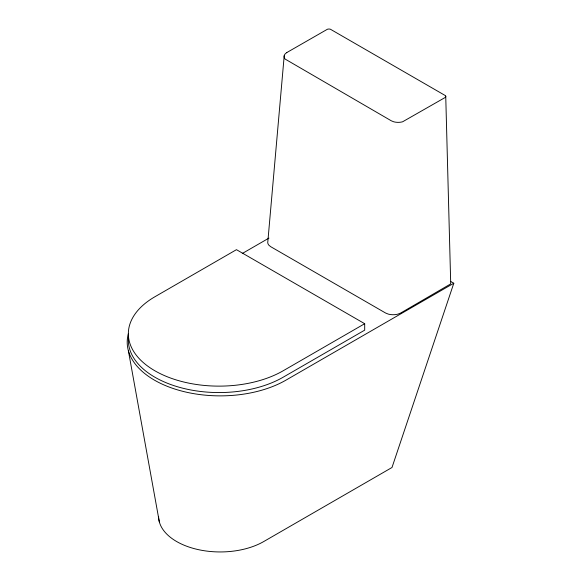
<?xml version="1.0" encoding="UTF-8"?>
<svg xmlns="http://www.w3.org/2000/svg" width="581" height="581" viewBox="0 0 581 581"><rect width="100%" height="100%" fill="white"/><g stroke="black" fill="none" stroke-linecap="round" stroke-linejoin="round"><path stroke-width="0.87" d="M284.218 55.638L267.856 241.369A11.467 6.623 0 0 0 268.8 245.124L270.695 246.678L385.602 313.021L388.304 314.118A11.475 6.623 0 0 0 397.985 314.118L400.687 313.021L450.202 284.196A5.737 3.312 0 0 0 450.682 282.322L445.736 96.199M450.667 281.436L453.797 283.245L392.001 467.494L263.767 541.528A61.615 35.572 0 0 1 196.625 549.241A61.615 35.572 0 0 1 158.591 516.378M242.284 253.498L268.945 238.101M364.694 323.704L283.136 370.794A90.672 52.348 0 0 1 154.902 370.794A90.672 52.348 0 0 1 154.902 296.76L236.46 249.67L364.694 323.704L364.694 330.146L283.136 377.229A90.672 52.348 0 0 1 182.354 388.093A90.672 52.348 0 0 1 128.445 337.75M453.797 283.245L285.961 380.141A92.996 53.692 0 0 1 177.982 390.018A92.996 53.692 0 0 1 128.35 333.777M128.35 350.575L159.347 521.941M286.803 52.559L285.082 53.975A10.422 6.013 0 0 0 285.082 59.044L391.325 120.812L393.78 121.807A10.422 6.013 0 0 0 402.568 121.807L445.453 97.325A3.442 1.99 0 0 0 445.453 95.654L330.378 29.217A3.442 1.99 0 0 0 327.473 29.217L286.803 52.559"/></g></svg>
